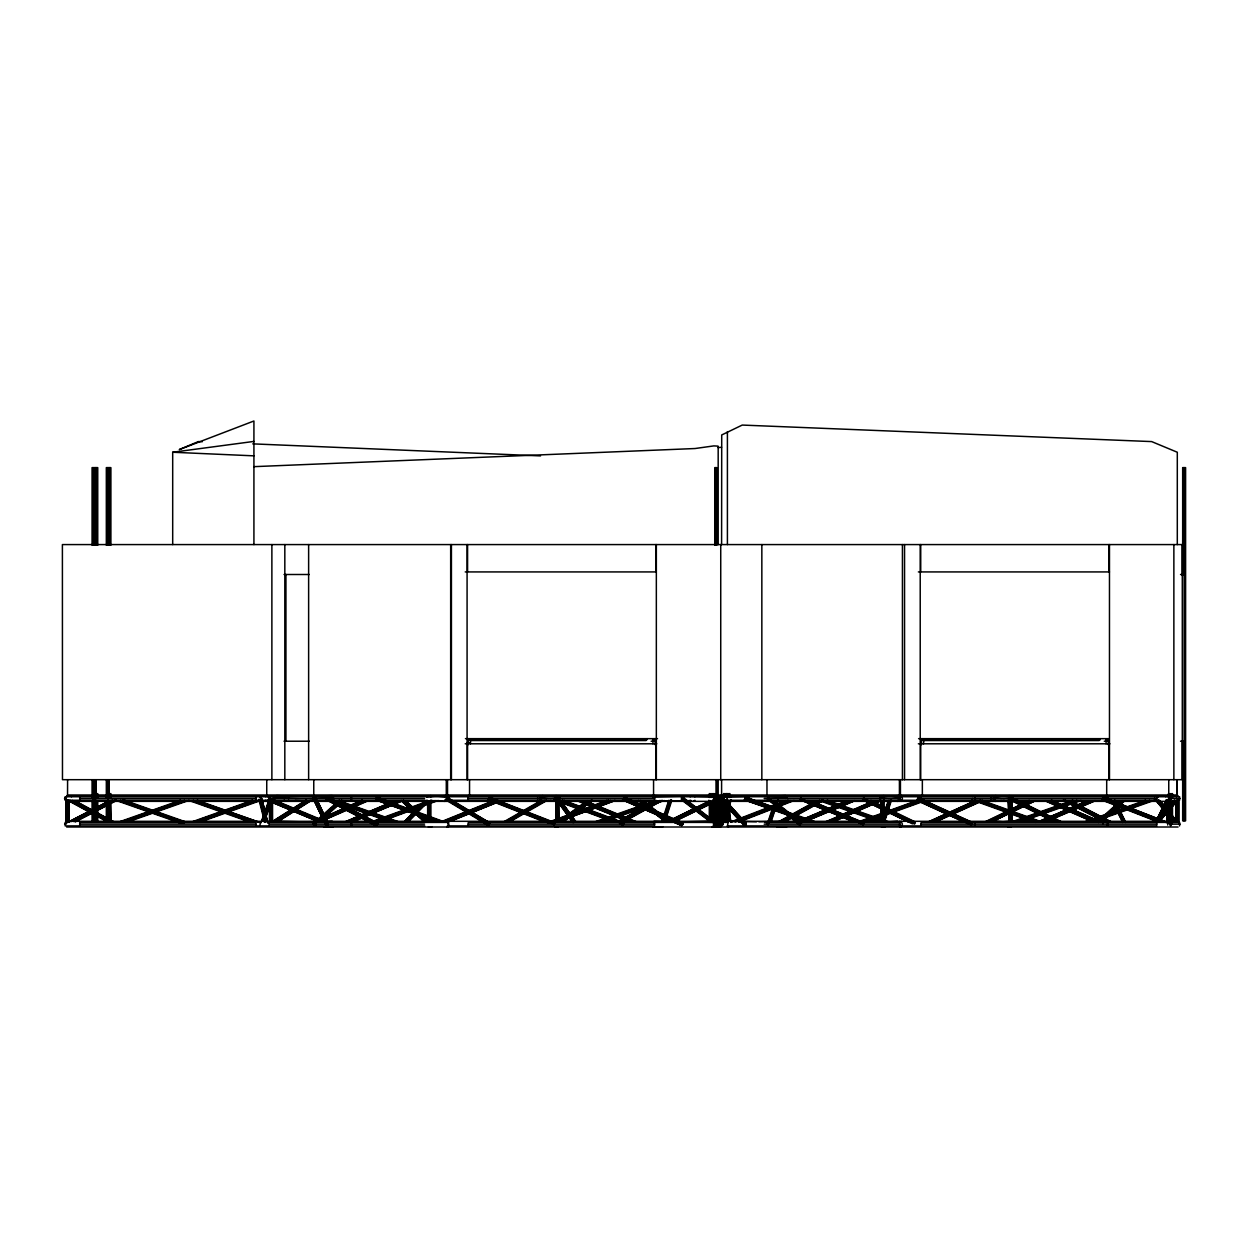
<?xml version="1.0" encoding="UTF-8"?>
<svg xmlns="http://www.w3.org/2000/svg" width="1248" height="1248" viewBox="0 0 1248 1248"><rect width="100%" height="100%" fill="white"/><g stroke="black" fill="none" stroke-linecap="round" stroke-linejoin="round"><path stroke-width="1.5" d="M721.594 544.58L721.718 434.959L742.232 425.069L1151.654 441.589L1177.301 452.244L1177.301 544.58M79.716 800.264L79.716 796.739M79.716 825.911L79.716 822.401L255.887 822.401L255.887 825.911M255.887 800.264L255.887 796.739M1167.644 825.006L1168.284 822.791M434.959 821.59L375.851 799.89L377.021 797.129L376.771 798.502M712.826 820.498L713.965 800.342M713.138 821.262L714.277 801.107M714.168 813.743L714.48 808.252M716.945 802.168L716.851 797.659L715.135 797.129L714.355 821.465M1156.709 796.739L1156.709 800.264L1107.584 800.264L1107.584 796.739M1156.709 822.401L1156.709 825.911L727.412 825.911L728.458 821.309M917.53 798.455L971.942 823.306L971.443 825.006L917.046 800.155M899.168 795.662L900.229 798.502L899.168 801.356M899.668 821.309L899.668 827.003M255.575 796.739L255.668 795.662M1102.904 824.148L1102.982 823.306M444.818 800.264L444.694 801.356L435.396 800.576M974.719 796.739L974.719 800.264M974.719 822.401L974.719 825.911M1107.584 825.911L1107.584 822.401M654.529 796.739L654.529 800.264L628.259 800.264M654.529 822.401L654.529 825.911L449.155 825.911L448.157 827.003M718.832 807.659L719.815 800.342L719.706 804.008M718.864 808.657L719.846 801.325M717.428 821.324L717.928 817.674M718.661 812.167L720.127 801.185M718.208 821.855L718.942 816.348M719.441 812.698L720.408 805.366M721.874 806.676L722.608 801.185M721.906 807.659L722.639 802.168M995.062 795.662L994.906 796.739L1009.57 795.662M853.772 821.87L800.342 799.89L801.2 797.129M864.006 822.775L862.68 825.536M921.149 796.739L920.868 798.502L1156.818 798.502M921.149 825.911L921.149 822.401L1179.594 822.401L1179.594 825.911M468.296 800.264L468.296 796.739M468.296 825.911L468.296 822.401L713.544 822.401L713.544 825.911L712.062 827.003M313.42 823.306L314.917 822.775L315.947 825.006L314.449 825.536L313.42 823.306L339.394 800.218M623.002 799.874L623.938 797.144L683.124 823.306L682.968 824.148L681.564 825.521L622.565 799.874L682.001 825.521M541.882 795.662L541.663 796.739L556.436 795.662M898.092 800.264L897.889 801.356L888.56 800.576M545.017 822.073L488.358 799.89L488.779 797.659L489.778 797.659M554.783 822.775L553.878 825.536M726.648 804.008L727.022 798.502L728.458 795.662M725.759 820.03L726.492 816.379M725.743 821.465L726.835 815.974M726.149 821.34L726.882 817.674M729.44 804.851L730.174 801.185M726.055 822.323L727.163 816.832M730.454 800.342L729.347 805.834L731.078 800.342L729.518 801.356M351.406 796.739L351.406 800.264M351.406 822.401L351.406 825.911M449.155 825.911L448.157 821.309M468.811 738.66L469.919 740.532L646.105 740.532L647.119 738.66M921.96 738.66L923.068 740.532L1099.254 740.532L1100.252 738.66M555.142 797.659L554.174 799.89M622.643 825.536L623.844 822.775L564.158 800.498M971.911 799.89L972.332 798.502M1170.265 798.502L1170.031 799.344L1169.984 797.659L1169.984 825.006L1169.282 800.342M768.347 825.536L767.239 824.148L769.174 822.775M197.324 800.327L260.676 822.775L259.709 825.536M862.618 799.843L864.084 797.176M883.366 816.005L888.014 801.341M882.929 819.156L888.748 800.826M886.376 808.486L888.124 802.994M883.288 820.981L889.684 800.826M884.083 821.496L890.479 801.341M884.052 821.824L886.376 814.492M888.108 809L891.025 799.843M884.426 822.323L891.4 800.342M661.705 822.323L663.14 817.799M664.045 814.991L668.756 800.342M664.373 815.849L669.084 801.185M665.168 816.379L670.457 799.89M666.104 816.379L671.393 799.89M666.26 817.674L671.814 800.342M712.062 801.356L714.106 798.502L712.062 795.662M269.069 825.911L269.069 822.401M269.069 796.739L269.069 800.264L65.177 800.264L64.6 798.502L65.177 796.739L1179.594 796.739L1179.594 800.264M424.741 825.911L65.177 825.911L65.177 822.401L66.721 822.401M716.461 795.662L718.52 798.502L716.461 801.356M716.461 821.309L718.52 824.148L716.461 827.003M1169.033 795.662L1170.53 796.739L1170.53 800.264L1171.732 798.502L1171.17 796.739M967.621 821.309L1169.033 821.309L1170.53 822.401L1170.53 825.911L1171.732 824.148L1171.17 822.401M722.732 816.036L724.573 810.545M726.835 804.008L728.052 800.342M722.202 819.218L726.508 806.395M722.53 821.059L727.444 806.395M723.419 821.761L728.239 806.879M729.565 803.431L730.782 799.765M723.715 822.323L727.397 811.325M767.239 824.148L774.275 803.15M768.238 822.775L775.632 800.795M769.798 820.95L776.584 800.795M770.531 821.87L777.941 799.89M770.905 822.323L778.315 800.342M721.11 825.536L721.11 797.129L720.049 798.502L720.049 824.148L721.11 825.536L723.122 824.148L723.122 802.168M717.148 824.148L715.572 822.822L714.386 824.975L716.087 825.536L717.148 824.148L717.148 798.502L716.087 799.89L714.074 798.502L718.52 798.502M720.049 824.148L721.11 822.775L723.122 824.148M788.096 815.272L744.432 799.89L745.415 797.129L772.699 806.738M745.415 797.129L792.527 814.32M261.066 822.323L268.882 800.342M261.877 821.137L269.038 800.982M262.142 821.215L264.092 815.724M266.042 810.233L268.648 802.901M262.798 821.137L264.092 817.471M265.403 813.805L269.958 800.982M263.624 821.59L270.785 801.434M265.184 818.017L271.05 801.528M265.34 818.657L271.705 801.076M744.432 799.89L788.284 814.741M267.01 821.34L261.706 798.502L259.756 797.129M260.66 822.775L197.168 800.857M317.6 801.076L328.302 823.306L327.397 825.536L325.744 825.006L313.17 798.502L314.293 797.129L316.196 798.502M325.744 825.006L325.853 823.306L328.302 823.306M720.548 797.659L720.314 799.344L743.636 824.99L745.961 824.99L746.21 823.321L722.873 797.659L720.548 797.659L743.886 823.321L743.636 824.99M768.113 799.89L767.395 798.502L768.565 797.129M800.358 825.536L799.64 824.148L801.653 822.775M1156.662 819.889L1165.804 801.076M1157.255 819.031L1166.396 800.218M1157.38 819.359L1166.521 800.561M1157.598 819.874L1166.755 801.06M1159.236 818.688L1167.551 801.59M1159.33 820.388L1167.644 803.291M1160.281 819.031L1166.1 807.05M1160.047 819.874L1166.708 806.192M325.9 798.502L327.709 797.129L377.114 822.775L377.551 824.148L375.757 825.536L326.336 799.89L325.9 798.502L375.32 824.148L375.757 825.536M375.32 824.148L377.114 822.775M265.84 796.739L266.401 795.662M267.088 801.356L267.649 800.264M447.158 800.748L488.264 825.412L488.935 824.148L446.222 798.502M447.018 797.254L489.762 822.9L488.264 825.412M681.502 799.843L683.03 799.328L682.984 797.176L681.455 797.675L681.502 799.843L709.831 821.48M715.634 825.49L716.836 823.337L683.467 797.675M539.198 796.739L539.9 795.662M540.774 801.356L541.476 800.264M1171.076 803.369L1173.541 800.514M1165.57 809.968L1168.034 807.113M1162.294 814.18L1167.223 808.486M1170.92 804.211L1174.618 799.937M1160.219 817.877L1166.381 810.748M1171.31 805.054L1175.008 800.779M1159.782 819.811L1165.944 812.698M1170.874 806.988L1175.803 801.294M1161.482 818.454L1166.412 812.76M1171.342 807.05L1175.039 802.776M1159.439 821.246L1166.833 812.698M1171.763 806.988L1176.692 801.294M1160.094 820.716L1166.256 813.602M1171.186 807.893L1174.883 803.618M445.926 796.739L446.924 795.662L448.297 798.502L446.909 801.356L445.926 800.264M448.157 801.356L449.155 800.264L624.515 800.264M537.467 796.739L538.465 795.662M539.698 801.356L540.696 800.264M990.6 796.739L991.614 795.662M993.845 800.264L992.846 801.356L991.848 800.264M444.647 796.739L445.661 795.662M446.909 827.003L448.297 824.148L446.909 821.309M991.848 796.739L992.862 795.662L993.845 796.739M994.094 801.356L995.108 800.264M901.056 801.356L902.444 798.502L901.056 795.662M901.056 827.003L902.444 824.148L901.056 821.309M729.752 801.356L730.798 800.264M403.978 821.98L411.965 813.883M414.617 811.169L425.256 800.374M404.586 821.465L424.523 801.216M405.21 821.449L411.856 814.71M414.508 812.011L425.147 801.2M405.444 821.465L425.381 801.216M406.224 821.98L427.502 800.374M409.079 820.092L414.398 814.694M417.05 811.996L427.69 801.2M407.987 821.449L427.924 801.2M408.611 821.449L429.14 800.686M1103.95 815.615L1115.353 805.35M1117.397 803.54L1120.252 800.982M1098.1 821.59L1100.939 819.031M1105.229 815.178L1115.431 806.099M1118.052 803.634L1120.891 801.076M1098.49 822.448L1101.329 819.874M1105.619 816.036L1115.587 807.05M1118.442 804.492L1122.716 800.639M1100.689 821.683L1108.052 815.178M1110.673 812.713L1123.715 801.076M1104.418 819.125L1108.692 815.272M1110.751 813.462L1124.994 800.639M313.264 824.148L335.119 804.82M313.669 825.006L341.671 800.218M318.973 821.59L342.061 801.076M319.644 821.683L343.356 800.639M470.917 740.532L471.728 739.814M924.066 740.532L924.862 739.814M718.801 817.362L720.923 824.694L716.82 811.325M426.566 796.739L427.939 795.662M429.624 801.356L430.981 800.264M555.641 796.739L556.998 795.662M1008.774 796.739L1010.147 795.662M1013.189 800.264L1011.832 801.356L1011.816 821.465M879.7 796.739L881.072 795.662M882.757 801.356L884.13 800.264M284.201 796.739L285.589 795.662M287.305 801.356L288.694 800.264M327.709 799.36L326.336 799.89M274.56 795.662L273.078 796.739L332.374 795.662M708.77 796.739L710.237 795.662L652.579 796.739M727.693 795.662L726.227 796.739L785.834 795.662M428.36 795.662L426.863 796.739L444.538 795.662L444.818 796.739L430.186 795.662M559.759 800.264L558.262 801.356L547.654 800.623M881.494 795.662L880.012 796.739L897.64 795.662M1012.892 800.264L1011.41 801.356L1000.724 800.623M1171.856 796.739L1173.338 795.662M66.721 796.739L68.219 795.662M268.601 796.739L270.098 795.662M690.113 796.739L691.595 795.662M693.451 801.356L694.933 800.264M713.123 796.739L714.62 795.662L719.191 796.739M721.812 796.739L723.31 795.662M725.15 801.356L726.648 800.264M744.822 796.739L746.32 795.662M748.16 801.356L749.658 800.264M1165.679 796.739L1167.176 795.662M557.856 821.824L587.278 800.639M557.887 822.292L587.293 801.107M569.587 814.476L574.236 811.138M583.518 804.445L586.607 802.214M559.806 821.917L578.386 808.548M581.49 806.317L589.228 800.732M561.943 821.558L591.349 800.374M564.346 820.451L579.821 809.297M582.925 807.066L592.207 800.374M562.489 822.026L579.524 809.749M582.613 807.518L591.911 800.826M562.832 822.026L579.852 809.749M582.941 807.518L592.238 800.826M67.049 822.775L66.284 823.306L66.284 799.36L67.049 799.89M258.913 799.36L261.394 799.36M743.886 823.321L746.21 823.321M271.877 821.792L305.932 800.249M271.502 822.307L306.587 800.249M278.054 819.031L284.544 814.928M299.146 805.693L302.39 803.634M273.234 822.307L307.289 800.764M275.324 822.104L309.395 800.561M277.009 821.902L311.08 800.358M310.721 800.857L278.273 821.387L303.139 821.824M503.615 821.933L540.119 801.029M505.487 821.465L542.116 800.576M506.158 822.26L544.237 800.405M508.248 822.089L523.146 813.54M526.25 811.637L546.328 800.233M510.104 821.621L546.53 800.732M617.292 821.855L640.458 809.032M618.493 821.465L641.644 808.642M618.025 821.855L621.332 820.03M624.64 818.189L641.176 809.032M620.116 821.402L623.423 819.577M626.73 817.736L644.92 807.659M628.664 816.894L631.972 815.053M620.537 822.26L645.341 808.517M650.302 805.771L655.543 803.088M622.892 821.87L646.058 809.047M649.366 807.206L662.142 800.28M630.24 818.204L646.776 809.047M650.083 807.206L661.674 800.795M778.393 821.855L815.022 801.7M779.111 821.855L817.409 800.795M791.232 815.911L799.547 811.325M781.482 821.465L819.796 800.405M783.572 821.402L821.87 800.342M783.541 822.26L814.008 805.381M816.847 803.93L823.508 800.28M786.412 820.95L814.726 805.381M818.064 803.54L823.056 800.795M68.484 821.933L92.43 809.546M95.862 807.784L106.127 802.48M68.968 821.933L106.61 802.48M69.997 821.558L92.243 810.061M95.659 808.298L105.924 802.979M71.261 821.558L112.32 800.327M73.445 821.496L92.258 811.777M95.675 809.999L105.94 804.695M109.372 802.932L114.504 800.28M79.201 818.797L87.75 814.367M109.996 802.87L115.128 800.218M75.317 821.449L92.43 812.604M95.176 811.34L116.376 800.218M75.13 821.948L92.243 813.103M95.659 811.34L105.924 806.036M109.34 804.258L116.189 800.732M666.65 821.948L708.677 801.434M672.391 819.39L707.413 802.292M673.436 819.047L710.221 801.091M674.716 819.047L678.226 817.331M686.977 813.056L693.982 809.64M675.34 819.031L708.63 802.776M685.682 814.757L689.177 813.041M674.045 820.716L709.082 803.618M676.369 820.373L709.66 804.133M676.868 820.373L710.143 804.133M984.734 821.995L1005.42 812.074M1011.941 808.766L1029.226 800.483M986.435 821.683L1005.124 812.573M1011.925 809.266L1018.727 805.958M1023.828 803.478L1027.229 801.824M987.168 821.683L1007.573 811.746M1010.974 810.092L1029.678 800.998M989.321 821.668L1031.831 800.982M999.055 817.534L1007.557 813.384M1014.359 810.077L1021.16 806.77M991.302 821.668L1008.306 813.384M1011.707 811.73L1033.812 800.982M994.406 820.513L1009.71 813.072M1013.111 811.418L1025.014 805.631M1028.414 803.977L1035.216 800.654M991.302 822.167L1008.29 813.899M1013.392 811.418L1035.497 800.654M927.997 821.98L975.967 800.342M928.543 821.98L944.533 814.772M949.868 812.354L972.956 801.949M929.495 821.699L975.686 800.857M932.693 820.903L938.028 818.501M950.461 812.885L954.018 811.278M931.367 821.746L947.357 814.538M950.914 812.932L977.558 800.904M933.566 821.792L977.98 801.762M935.953 821.512L980.351 801.481M938.262 820.716L948.917 815.911M954.252 813.509L980.897 801.481M312.624 822.011L320.143 818.906M325.4 816.566L344.666 808.018M349.424 805.693L362.185 800.249M328.162 815.537L342.186 809.312M350.938 805.428L357.958 802.324M320.705 819.421L348.754 806.988M352.248 805.428L362.762 800.764M321.142 820.264L364.946 800.842M333.965 814.897L346.226 809.453M356.741 804.788L363.745 801.684M324.761 819.562L366.818 800.904M325.775 819.312L350.813 808.423M354.307 806.863L368.332 800.654M825.115 822.011L839.686 815.802M842.774 814.242L869.716 802.589M826.691 821.761L839.062 816.317M844.35 813.977L869.092 803.104M827.876 821.761L870.262 803.104M853.336 810.935L858.64 808.61M830.06 821.824L877.75 800.842M837.876 818.782L843.164 816.442M846.706 814.897L850.231 813.337M855.535 811.013L862.602 807.893M866.128 806.348L871.432 804.008M831.979 821.886L879.668 800.904M834.881 820.856L843.71 816.972M847.236 815.412L871.978 804.539M875.503 802.979L880.807 800.654M833.555 821.636L872.414 804.539M875.956 802.979L881.26 800.654M1037.572 822.026L1087.133 800.904M1038.086 822.026L1046.932 818.251M1050.473 816.738L1064.638 810.701M1068.179 809.203L1073.483 806.941M1077.024 805.428L1085.885 801.653M1039.085 821.792L1088.646 800.67M1052.828 816.52L1056.37 815.006M1061.674 812.744L1065.215 811.231M1077.601 805.958L1082.921 803.681M1040.941 821.886L1067.492 810.576M1071.034 809.063L1090.502 800.764M1043.125 821.995L1092.702 800.873M1045.481 821.761L1095.042 800.639M1047.758 821.012L1070.784 811.2M1074.31 809.687L1095.557 800.639M344.635 822.026L357.084 816.738M360.625 815.225L394.384 800.904M345.15 822.026L394.898 800.904M346.164 821.792L356.819 817.268M360.376 815.755L387.02 804.445M347.506 821.792L388.362 804.445M391.919 802.932L397.238 800.67M349.69 821.886L399.438 800.764M378.643 809.921L382.2 808.408M387.535 806.146L391.092 804.632M351.577 821.995L401.31 800.873M354.354 821.012L361.468 817.986M365.009 816.473L391.654 805.163M396.989 802.901L402.324 800.639M353.09 821.761L361.967 817.986M365.524 816.473L402.823 800.639M803.509 819L825.022 809.952M828.61 808.439L833.992 806.177M837.58 804.679L844.756 801.653M798.626 821.262L847.049 800.904M797.893 821.792L801.481 820.279M805.069 818.782L824.788 810.482M828.376 808.969L833.758 806.707M839.14 804.445L846.316 801.419M799.188 821.792L826.082 810.482M829.67 808.969L849.404 800.67M801.388 821.886L837.252 806.801M840.84 805.288L851.604 800.764M812.76 817.456L818.142 815.194M821.73 813.696L825.318 812.183M845.036 803.884L850.418 801.622M808.673 819.718L853.507 800.873M809.734 819.499L831.262 810.451M834.834 808.938L840.216 806.676M843.804 805.163L854.568 800.639M808.439 820.248L855.067 800.639M440.357 822.058L493.256 800.686M441.948 821.886L493.069 801.216M450.138 819.031L466.003 812.62M471.292 810.482L485.394 804.773M443.836 822.011L493.21 802.074M450.544 819.874L455.832 817.736M446.004 822.151L497.141 801.497M450.668 820.732L496.517 802.199M448.297 821.964L497.656 802.027M450.497 821.262L498.092 802.027M730.454 822.089L785.912 800.608M732.248 821.917L768.456 808.064M776.786 804.586L788.065 800.436M734.994 822.073L770.624 808.205M777.754 805.444L790.218 800.592M745.337 818.766L770.281 809.063M780.967 804.898L791.669 800.732M738.8 821.527L772.652 808.361M779.782 805.584L792.246 800.732M738.8 822.058L772.668 808.891M776.225 807.503L794.04 800.561M548.636 822.104L567.029 815.35M574.018 812.651L606.653 800.498M550.415 821.948L566.732 815.88M573.986 813.181L608.431 800.358M551.101 821.948L556.546 819.92M561.99 817.908L567.434 815.88M594.625 805.756L603.689 802.386M552.443 822.136L565.126 817.409M570.57 815.381L583.268 810.654M586.888 809.312L610.459 800.53M560.071 820.279L563.69 818.938M567.325 817.58L612.643 800.701M568.012 817.58L584.329 811.512M598.837 806.114L613.345 800.701M565.906 818.782L614.858 800.561M566.171 818.782L586.108 811.356M591.552 809.328L595.171 807.986M598.806 806.629L615.124 800.561M372.388 821.465L424.538 802.386M372.419 821.995L423.088 803.572M426.676 802.261L432.042 800.28M376.865 821.527L407.332 810.342M414.492 807.706L421.652 805.085M425.24 803.759L434.195 800.483M381.982 820.404L385.554 819.094M389.142 817.768L408.845 810.529M430.342 802.651L435.724 800.67M378.908 821.714L409.36 810.529M412.932 809.219L436.223 800.67M380.718 821.59L409.391 811.06M414.57 809.094L438.048 800.545M857.454 822.12L868.452 818.173M871.962 816.863L884.785 812.261M890.089 810.28L917.296 800.42M859.342 821.995L870.23 818.048M873.85 816.722L884.738 812.776M890.183 810.81L919.199 800.28M863.242 821.527L921.274 800.483M865.394 821.714L872.976 819.094M876.268 817.768L881.712 815.802M887.156 813.821L920.135 801.98M867.5 821.59L873.07 819.608M876.564 818.298L882.008 816.317M885.628 815.006L891.197 813.041M894.707 811.715L922.038 801.856M193.003 821.496L252.392 800.327M221.957 811.762L193.159 822.026L220.272 812.401M252.548 800.857L225.545 810.482L249.07 802.136M197.044 821.59L256.433 800.436M199.165 821.808L258.554 800.639M204.672 819.874L224.468 812.822M229.866 810.904L258.664 800.639M201.178 821.683L224.624 813.353M228.181 812.074L260.614 800.53M120.292 821.496L180.336 800.327M120.479 822.026L149.588 811.762M153.223 810.482L180.523 800.857M124.426 821.59L184.454 800.436M126.547 821.808L152.006 812.822M155.641 811.543L186.576 800.639M128.544 821.683L152.194 813.353M155.828 812.074L188.588 800.53M595.998 821.496L656.042 800.327M596.185 822.026L639.85 806.629M643.484 805.35L656.23 800.857M600.132 821.59L660.161 800.436M602.254 821.808L662.282 800.639M604.25 821.683L642.455 808.22M646.09 806.941L664.295 800.53M1012.736 821.496L1021.831 818.282M1025.466 817.003L1072.765 800.327M1012.924 822.026L1072.952 800.857M1016.855 821.59L1058.71 806.848M1062.344 805.553L1076.899 800.436M1018.976 821.808L1026.262 819.234M1029.896 817.955L1079.021 800.639M1020.989 821.683L1081.018 800.53M1085.51 821.496L1145.524 800.327M1085.682 822.026L1089.332 820.732M1092.967 819.452L1145.711 800.857M1093.264 820.31L1149.658 800.436M1095.385 820.513L1126.32 809.624M1129.939 808.33L1151.779 800.639M1097.398 820.404L1153.776 800.53M720.58 796.739L725.15 795.662L726.648 796.739M716.789 797.753L720.392 797.254M716.789 823.399L720.392 822.9M717.304 825.162L720.923 824.663M172.692 544.58L172.692 452.244L253.921 441.418M718.177 544.58L718.177 447.626L721.594 447.268M711.844 796.739L722.514 795.662M713.076 801.356L720.361 800.623M713.076 827.003L720.361 826.27M551.21 800.576L541.882 801.356L541.663 800.264M1004.359 800.576L995.062 801.356L994.906 800.264M549.042 821.855L556.436 821.309M1002.238 821.855L1009.57 821.309M883.272 801.232L892.117 800.623M881.494 827.003L885.035 826.753M430.139 801.232L439.062 800.623M428.36 827.003L431.917 826.753M439.234 821.636L444.538 821.309M888.826 821.855L897.64 821.309M253.921 466.658L695.042 448.531L713.856 445.895L718.052 446.129L718.177 447.626M653.188 801.356L691.517 800.608M653.188 827.003L662.766 826.816M305.604 821.792L317.07 821.59M326.633 821.418L332.374 821.309M683.342 821.824L710.237 821.309M758.909 821.792L781.997 821.371M465.223 571.927L656.339 571.927M918.356 571.927L1109.472 571.927M284.045 574.501L309.317 574.501M1180.53 574.501L1184.134 574.501M465.442 738.66L657.509 738.66M918.575 738.66L1108.598 738.66M466.892 739.081L470.262 739.081M652.548 739.081L654.046 739.081M1105.697 739.081L1107.194 739.081M469.123 739.814L646.838 739.814M922.256 739.814L1099.972 739.814M284.045 741.218L309.317 741.218M651.144 741.218L654.982 741.218M1104.277 741.218L1108.115 741.218M1180.53 741.218L1184.134 741.218M466.892 742.934L470.262 742.934M465.223 743.792L656.791 743.792M918.356 743.792L1109.94 743.792M1177.176 795.085L1177.176 779.688L1177.301 795.085L67.532 795.085L67.595 779.688M66.674 795.662L1178.096 795.662M64.6 798.502L66.16 798.502L66.721 800.264M79.685 798.502L255.934 798.502M269.802 798.502L314.402 798.502M315.12 798.502L424.554 798.502M468.016 798.502L654.748 798.502M764.182 798.502L900.229 798.502M1171.092 798.502L1180.156 798.502M313.404 799.36L315.058 799.89M375.851 799.89L431.933 819.749M743.48 824.148L720.158 798.502L721.843 799.859M271.534 800.264L314.262 800.264M315.666 800.264L378.425 800.264M382.278 800.264L424.741 800.264M713.544 800.264L720.517 800.264M746.741 800.264L727.412 800.264L728.458 801.356L728.426 820.732M750.594 800.264L917.327 800.264M921.149 800.264L1103.903 800.264M66.674 801.356L272.236 801.356L272.267 821.465M274.794 801.356L382.106 801.356M386.896 801.356L627.682 801.356M631.348 801.356L721.016 801.356M724.573 801.356L751 801.356M753.745 801.356L920.884 801.356M923.801 801.356L1107.803 801.356M1110.829 801.356L1169.033 801.356L1169.766 817.799M1178.096 801.356L1170.406 801.356L1170.452 814.913M723.544 820.732L726.476 820.732L726.476 801.341M1170.452 820.732L1172.496 820.732M66.674 821.309L369.626 821.309M371.873 821.309L673.312 821.309M676.307 821.309L712.062 821.309L713.544 822.401L677.009 821.73M722.514 821.309L908.638 821.309M910.962 821.309L963.815 821.309M1170.406 821.309L1178.096 821.309M314.262 822.401L267.649 822.401L261.706 798.502M315.666 822.401L370.703 822.401M374.572 822.401L447.907 822.401M717.054 822.401L727.412 822.401M764.759 822.401L900.073 822.401M489.762 822.9L446.706 797.737M683.124 823.306L676.572 820.981M64.6 824.148L66.16 824.148M79.685 824.148L255.934 824.148M269.802 824.148L314.402 824.148M315.12 824.148L424.554 824.148M468.016 824.148L654.748 824.148M714.106 824.148L718.52 824.148M764.182 824.148L900.229 824.148M920.868 824.148L1156.818 824.148M1171.092 824.148L1180.156 824.148M713.544 825.911L720.517 825.911M66.674 827.003L1178.096 827.003M787.176 796.739L729.518 795.662L730.985 796.739M653.921 795.662L713.544 796.739M731.437 821.34L756.428 821.824M653.921 821.309L673.156 821.652M757.832 800.795L771.248 801.044M776.989 801.169L786.583 801.356M333.715 796.739L276.385 795.662L277.852 796.739M294.996 800.608L304.528 800.795M308.334 800.857L331.204 801.31M776.989 826.816L786.583 827.003M323.591 826.816L333.122 827.003M202.238 441.745L198.338 441.589L179.26 449.592L253.921 420.997L253.921 544.58M252.782 443.867L540.54 455.894M172.692 452.244L253.921 455.848M995.233 795.662L1012.892 796.739L1011.41 795.662M995.233 821.309L1004.063 821.855M542.131 795.662L559.759 796.739L558.262 795.662M1007.838 826.753L1011.41 827.003M554.72 826.753L558.262 827.003M883.334 795.662L898.092 796.739L897.889 795.662M883.334 821.309L890.713 821.855M717.257 795.662L727.912 796.739M717.46 800.623L720.673 801.356M715.853 825.911L720.673 827.003M827.268 800.327L887.312 821.496M827.096 800.857L887.125 822.026M823.15 800.436L852.259 810.685M855.894 811.964L881.369 820.95M821.028 800.639L881.072 821.808M820.841 801.169L879.06 821.683M776.334 808.033L781.794 809.952M785.429 811.231L814.538 821.496M796.162 815.599L814.351 822.026M744.916 798.502L784.945 812.62M788.58 813.899L810.404 821.59M793.744 816.676L808.298 821.808M793.556 817.206L806.286 821.683M341.406 801.606L397.816 821.496M341.219 802.136L368.519 811.762M372.154 813.041L397.628 822.026M340.922 802.994L393.682 821.59M340.626 803.852L366.085 812.822M369.736 814.102L391.56 821.808M340.439 804.367L365.914 813.353M369.548 814.632L389.563 821.683M124.597 800.327L184.626 821.496M122.585 800.218L184.439 822.026M120.463 800.436L184.142 822.869M118.342 800.639L182.021 823.087M116.345 800.53L180.024 822.962M193.253 800.436L252.985 821.59M191.069 800.639L250.864 821.808M189.088 800.53L248.836 821.683M982.036 800.42L1042.361 822.12M979.961 800.28L1040.395 821.995M977.824 800.483L1038.071 822.182M975.702 800.67L1035.965 822.37M973.736 800.545L1032.174 821.59M376.802 797.129L445.084 822.12M376.459 797.659L443.274 821.995M376.1 798.502L438.781 821.527M375.866 799.36L436.753 821.714M562.38 800.358L623.875 823.306M567.138 802.386L579.79 807.097M583.409 808.454L619.585 821.948M560.352 800.53L623.657 824.148M554.564 799.36L614.25 821.636M619.663 823.649L623.282 825.006M557.497 800.701L609.96 820.279M555.719 800.561L612.05 821.48M1104.402 797.831L1166.506 822.089M1105.962 798.517L1166.287 822.089M1102.624 797.659L1168.268 823.306M1107.35 799.734L1164.134 821.917M1102.374 798.502L1160.936 821.387M1102 799.344L1158.784 821.527M1104.964 800.732L1154.634 820.154M1103.17 800.561L1158.409 822.058M489.263 797.129L553.394 822.089M500.401 801.809L551.756 821.917M488.779 797.659L554.299 823.306M488.389 798.502L553.909 824.148M494.52 801.434L526.391 813.914M529.932 815.303L542.334 820.154M488.218 799.36L548.434 822.931M812.354 801.528L862.228 822.042M810.108 800.795L863.538 822.775M807.784 800.592L862.992 823.306M800.249 798.502L862.586 824.148M806.707 801.559L812.042 803.759M815.615 805.225L824.507 808.891M828.079 810.342L833.414 812.542M836.987 814.008L845.879 817.674M800.124 799.36L855.348 822.073M802.604 800.623L852.462 821.137M588.884 802.261L617.479 813.977M620.584 815.443L637.135 822.042M589.103 802.776L635.56 821.839M589.664 803.509L598.603 807.175M602.176 808.642L609.32 811.574M620.038 815.974L634.343 821.839M581.833 800.701L633.656 821.948M603.548 810.233L608.915 812.432M579.634 800.826L631.457 822.073M578.417 800.826L583.783 803.026M587.356 804.492L614.156 815.474M617.729 816.941L626.652 820.607M576.841 800.623L613.049 815.272M616.153 816.738L629.132 821.87M268.96 797.878L323.56 820.607M269.053 798.408L323.482 821.122M268.601 798.408L319.519 819.655M268.772 799.235L323.201 821.948M268.382 800.077L321.048 822.058M269.693 800.81L317.086 820.591M268.039 800.592L317.195 821.106M267.868 800.592L317.023 821.106M623.938 797.144L682.937 822.791M628.306 799.999L631.878 801.544M637.244 803.884L644.389 806.988M647.962 808.548L653.328 810.872M656.9 812.432L660.488 813.977M665.839 816.317L673 819.421M623.969 798.502L682.968 824.148M623.548 799.344L682.547 825.006M625.95 800.904L681.564 825.521M1051.409 800.233L1100.923 821.995M1054.388 801.793L1100.377 821.995M1051.69 800.764L1099.441 821.746M1053.796 802.324L1059.1 804.648M1062.641 806.208L1066.182 807.752M1071.486 810.092L1078.553 813.197M1082.094 814.757L1087.398 817.081M1049.849 800.842L1097.6 821.824M1047.665 800.904L1095.416 821.902M1045.294 800.654L1093.045 821.652M1044.748 800.654L1090.721 820.872M918.731 797.924L971.381 821.98M918.154 797.924L970.804 821.98M961.085 818.548L966.358 820.95M917.108 799.313L971.521 824.148M937.841 808.969L943.114 811.372M951.881 815.381L964.174 820.997M917.92 800.686L963.55 821.527M917.358 800.686L964.735 822.323M870.901 800.483L915.299 821.995M870.932 800.998L915.33 822.51M873.538 802.651L890.62 810.919M899.153 815.053L912.818 821.683M863.85 798.502L915.08 823.321M863.398 799.328L914.628 824.148M866.003 800.982L908.684 821.668M862.93 799.843L912.444 823.836M864.318 800.67L908.716 822.182M1018.259 800.576L1040.863 811.684M1044.342 813.4L1061.736 821.948M1016.761 800.233L1060.238 821.605M1032.782 808.782L1039.74 812.198M1050.161 817.331L1058.866 821.605M1014.905 800.218L1058.382 821.59M1012.721 800.202L1038.804 813.025M1042.283 814.726L1056.198 821.574M1055.59 822.089L1011.332 800.202L1012.05 822.323L1012.112 814.991M1011.582 800.717L1053.328 821.231M1073.701 802.433L1101.126 816.582M1104.558 818.36L1111.406 821.886M1072.422 802.074L1110.72 821.886M1072.422 802.932L1108.411 821.496M1065.137 800.249L1106.274 821.465M1075.339 805.584L1083.904 809.999M1063.343 800.249L1105.588 821.995M1063.78 800.764L1067.196 802.542M1070.628 804.305L1096.337 817.58M1099.753 819.343L1103.185 821.106M327.023 797.129L377.551 823.306M326.321 797.659L375.742 823.306M325.915 799.36L376.444 825.536M75.083 800.842L114.083 821.902M74.552 800.842L113.552 821.902M72.244 800.436L92.586 811.418M95.987 813.259L106.158 818.75M70.075 800.342L107.375 820.498M100.121 816.738L103.506 818.563M68.234 800.249L107.234 821.309M68.468 800.748L92.196 813.587M95.597 815.412L107.468 821.824M445.77 799.282L488.576 824.928M716.321 824.148L719.191 825.911M1165.679 800.264L1167.176 801.356M70.075 795.662L71.557 796.739M1175.195 795.662L1176.677 796.739M748.16 795.662L749.658 796.739M744.822 800.264L746.32 801.356M713.123 800.264L714.62 801.356M693.451 795.662L694.933 796.739M690.113 800.264L691.595 801.356M880.012 800.264L881.494 801.356M727.693 801.356L726.227 800.264L726.976 804.008M708.77 800.264L710.237 801.356M688.272 801.84L695.854 807.659M698.896 809.999L715.572 822.822M683.483 798.502L716.851 824.148M687.523 802.339L690.55 804.679M708.755 818.672L711.781 820.997M683.03 799.328L716.399 824.975M687.071 803.166L700.705 813.665M682.282 799.843L711.095 821.995M287.305 795.662L288.694 796.739M284.201 800.264L285.589 801.356M643.952 801.154L661.144 814.616M665.59 818.111L669.146 820.966M643.984 801.793L646.948 804.118M651.394 807.628L658.804 813.446M642.595 800.842L655.933 811.325M663.343 817.159L669.271 821.824M640.708 800.53L654.046 811.013M659.974 815.677L667.399 821.512M639.85 800.842L642.814 803.166M662.08 818.329L665.059 820.654M639.943 801.044L650.317 809.203M654.763 812.713L666.619 822.042M638.492 800.53L642.938 804.024M654.794 813.353L665.168 821.512M639.085 801.044L647.993 808.049M652.439 811.543L665.777 822.042M882.757 795.662L884.13 796.739M879.7 800.264L881.072 801.356L881.088 821.465M773.807 800.623L800.795 822.136M772.964 800.623L800.81 822.775M767.785 797.659L800.03 823.306M767.395 798.502L799.64 824.148M767.52 799.36L799.765 825.006M1011.832 795.662L1013.189 796.739M558.683 795.662L560.056 796.739M429.624 795.662L430.981 796.739M426.566 800.264L427.939 801.356L427.939 821.465M714.62 795.662L715.853 796.739M406.177 801.169L418.876 812.713M423.119 816.566L428.766 821.699M405.616 801.169L419.063 813.166M421.153 815.287L428.204 821.699M406.099 802.355L410.327 806.192M423.025 817.736L425.849 820.31M403.494 800.342L416.192 811.886M420.436 815.74L427.487 822.151M402.886 801.076L414.18 811.325M417.004 813.899L425.459 821.59M404.773 803.525L410.405 808.657M416.052 813.79L423.119 820.201M401.201 800.514L413.915 812.058M416.738 814.616L425.209 822.323M401.388 800.966L409.859 808.657M415.506 813.79L423.977 821.48M729.752 795.662L730.798 796.739M727.412 825.911L728.458 827.003M994.094 795.662L995.108 796.739M444.647 800.264L445.661 801.356M990.6 800.264L991.614 801.356M539.698 795.662L540.696 796.739M537.467 800.264L538.465 801.356M448.157 795.662L449.545 798.502M722.233 797.144L745.555 822.791M733.403 809.905L722.873 797.659M735.992 812.76L746.351 824.148M721.344 797.144L744.666 822.791M722.639 799.344L727.818 805.054M723.138 801.294L729.612 808.423M732.217 811.262L745.165 825.521M720.954 799.859L740.392 821.246M1159.907 800.53L1166.911 809.078M1170.421 813.353L1177.426 821.902M1160.437 801.45L1167.442 809.999M1169.782 812.838L1175.616 819.967M1158.877 799.937L1167.052 809.905M1170.562 814.18L1176.396 821.309M1159.548 801.45L1161.888 804.289M1170.062 814.273L1174.727 819.967M1158.472 800.764L1167.816 812.152M1170.14 815.006L1175.99 822.136M1157.676 801.263L1167.02 812.666M1170.515 816.941L1174.025 821.215M1156.007 799.937L1167.691 814.18M1156.787 801.263L1167.301 814.086M1169.626 816.941L1173.136 821.215M1156.147 800.764L1161.997 807.877M1164.322 810.732L1167.832 815.006M1170.172 817.861L1173.666 822.136M327.709 797.129L328.13 798.502M561.959 802.199L575.936 821.808M563.441 804.695L575.266 821.293M561.054 801.528L575.032 821.137M565.75 809.219L567.902 812.245M572.208 818.282L574.361 821.293M560.664 802.355L574.642 821.964M558.792 801.356L573.846 822.479M558.964 802.87L572.941 822.479M558.293 802.355L566.904 814.429M569.041 817.44L572.27 821.964M540.774 795.662L541.476 796.739M539.198 800.264L539.9 801.356M267.088 795.662L267.649 796.739M265.84 800.264L266.401 801.356M1114.792 800.218L1125.821 822.448M1121.468 814.226L1124.869 821.059M1117.007 806.192L1124.635 821.59M1115.353 805.007L1123.84 822.12M1114.651 804.492L1116.352 807.908M1114.417 805.007L1122.904 822.12M1112.857 802.776L1122.794 822.448M317.834 801.918L327.709 822.448M315.229 797.129L327.569 822.775M314.293 797.129L326.633 822.775M313.498 797.659L325.853 823.306M314.122 799.89L326.461 825.536M313.17 798.502L325.51 824.148M1168.908 797.659L1168.128 799.89L1169.064 821.87M717.07 803.462L720.782 816.286M716.804 804.008L718.926 811.325M716.96 805.288L720.673 818.126M717.116 809.172L720.829 821.995M713.638 800.342L714.698 804.008M713.372 800.873L714.433 804.539M718.146 817.362L720.268 824.694M713.232 800.67L714.293 804.336M716.945 813.493L720.127 824.491M262.376 801.325L268.008 823.306M261.628 800.795L266.791 820.95M260.598 799.874L266.23 821.87M259.662 799.874L265.278 821.87M259.912 801.325L265.06 821.465M259.116 800.342L264.732 822.323M729.3 814.148L731.281 822.323M729.238 815.849L730.532 821.34M727.163 811.793L728.021 815.443M723.809 801.325L724.667 804.976M726.383 812.308L728.364 820.03M723.325 801.185L724.604 806.692M726.492 814.991L728.208 822.323M255.575 800.264L255.668 801.356M1168.986 801.185L1169.906 823.181M1168.768 811.777L1169.002 817.284M1167.176 799.89L1168.112 821.87M1166.49 801.185L1167.426 821.465L1167.504 801.185M1166.209 800.342L1167.13 822.323M1010.974 801.372L1011.254 808.688M1011.473 814.195L1011.754 821.512M1010.896 801.138L1011.676 821.293M1010.287 802.698L1010.568 810.03M1010.038 799.812L1010.896 821.792M1009.086 799.812L1009.944 821.792M1008.4 801.138L1009.18 821.293M1008.119 800.342L1008.961 822.323M558.808 802.168L558.948 820.498M558.511 801.185L558.667 821.465M557.716 799.89L557.887 821.87M556.764 799.89L556.936 821.87M556.015 801.185L556.156 821.34M555.719 800.342L555.875 822.323M1185.038 467.626L1185.038 820.732M1184.134 467.626L1184.134 820.732M1183.229 467.626L1183.229 574.33M1183.229 741.187L1183.229 820.732M1182.667 574.33L1182.667 467.626L1185.6 467.626L1185.6 820.732L1182.667 820.732L1182.667 741.187M1182.433 575.671L1182.433 544.58L62.4 544.58L62.478 779.688L1182.433 779.688L1182.433 740.828M1182.293 544.58L1182.293 779.688M1178.83 798.502L1178.83 824.148M1178.549 801.185L1178.549 821.34M1177.769 799.89L1177.769 821.87M1176.817 799.89L1176.817 821.87M1176.053 801.185L1176.053 821.34M1175.756 800.342L1175.756 818.657M1173.869 544.58L1173.869 779.688M1172.496 793.572L1172.496 797.456M1172.496 801.341L1172.496 816.847M1171.716 793.572L1171.716 797.456M1171.716 801.341L1171.716 820.732M1170.452 793.572L1170.452 797.456M1169.984 801.185L1169.984 817.674M1169.204 793.572L1169.204 797.456M1168.752 779.688L1168.752 795.085M1168.424 793.572L1168.424 797.456M1167.208 800.342L1167.208 822.323M1109.472 544.58L1109.472 779.688M1108.973 544.58L1108.973 571.927M1108.973 743.792L1108.973 779.688M1108.255 738.894L1108.255 744.713M1106.695 779.688L1106.695 795.085M1106.087 738.66L1106.087 743.792M1012.112 800.342L1012.112 811.325M1011.052 799.89L1011.052 809.047M923.614 738.66L923.614 743.792M922.35 779.688L922.35 795.085M921.445 738.894L921.445 744.713M920.728 544.58L920.728 571.927M920.728 743.792L920.728 779.688M920.213 544.58L920.213 779.688M904.55 544.58L904.55 779.688M902.429 544.58L902.429 779.688M900.432 779.688L900.432 795.085M899.418 779.688L899.418 795.085M883.865 800.342L883.865 822.323M883.568 801.185L883.568 821.465M882.804 800.795L882.804 806.286M882.804 809.952L882.804 820.934M881.852 800.795L881.852 820.934M880.792 800.342L880.792 822.323M766.974 779.688L766.974 795.085M761.842 544.58L761.842 779.688M729.893 793.572L729.893 797.456M729.893 801.341L729.893 820.732L726.96 820.732L726.96 801.341M729.331 793.572L729.331 797.456M729.331 801.341L729.331 820.732M728.426 793.572L728.426 797.456M727.412 431.636L727.412 544.58M727.522 793.572L727.522 797.456M727.522 801.341L727.522 820.732M726.96 793.572L726.96 797.456M726.476 793.572L726.476 797.456M725.915 793.572L725.915 797.456M725.915 801.341L725.915 820.732M725.01 793.572L725.01 797.456M725.01 803.275L725.01 811.028M725.01 814.913L725.01 820.732M724.105 793.572L724.105 797.456M724.105 801.341L724.105 814.913M723.544 793.572L723.544 797.456M723.544 801.341L723.684 815.443M722.842 801.185L722.842 825.006M722.062 800.795L722.062 825.536M721.594 779.688L721.594 795.085M720.736 544.58L720.736 779.688M720.346 797.659L720.346 825.006M718.645 799.89L718.645 807.206M718.177 779.688L718.177 795.085M717.694 799.89L717.694 807.206M716.789 545.236L716.789 467.626L714.745 467.626L714.745 545.236M716.789 779.984L716.851 825.006M716.009 467.626L716.009 545.236M716.009 779.984L716.087 825.536M715.135 797.129L715.135 825.536M714.745 793.572L714.745 797.456M714.074 798.502L714.074 820.498M713.497 793.572L713.497 797.456M713.497 801.341L713.497 814.913M712.717 793.572L712.592 797.456M712.717 801.341L712.592 820.732M711.329 793.572L711.329 797.456M711.329 801.341L711.329 820.732M710.081 793.572L710.081 797.456M710.081 801.341L710.081 818.797M709.301 793.572L709.301 797.456M709.301 801.341L709.301 820.732M656.339 544.58L656.339 779.688M655.84 544.58L655.84 571.927M655.84 743.792L655.84 779.688M655.122 738.894L655.122 744.713M653.562 779.688L653.562 795.085M652.938 738.66L652.938 743.792M470.48 738.66L470.48 743.792M469.544 779.688L469.544 795.085M468.296 738.894L468.296 744.713M467.579 544.58L467.579 571.927M467.579 743.792L467.579 779.688M467.08 544.58L467.08 779.688M451.417 544.58L451.417 779.688M450.668 544.58L450.668 779.688M447.533 779.688L447.533 795.085M446.285 779.688L446.285 795.085M430.732 800.342L430.732 822.323M430.435 801.185L430.435 821.465M429.655 800.795L429.655 820.934M428.719 800.795L428.719 820.934M427.643 802.168L427.643 822.323M313.763 779.688L313.763 795.085M308.63 544.58L308.63 779.688M285.932 574.501L285.932 741.218M284.825 544.58L284.825 779.688M272.548 802.168L272.548 822.323M271.877 544.58L271.877 779.688M271.487 801.715L271.487 821.87M270.535 802.62L270.535 820.934M269.771 804.976L269.771 821.465M269.474 807.659L269.474 822.323M266.744 779.688L266.744 795.085M110.854 545.236L110.854 467.626L106.33 467.626L106.33 545.236M110.854 793.572L110.854 797.456M110.854 801.341L110.854 820.732L110.292 803.275M110.292 467.626L110.292 545.236M110.292 793.572L110.292 797.456M109.387 467.626L109.387 545.236M109.387 793.572L109.387 797.456M109.387 803.275L109.387 820.732M109.247 467.626L109.247 545.236M109.247 779.984L109.247 797.456M109.247 801.341L109.247 820.732L106.33 820.732L106.33 801.341M108.685 467.626L108.685 545.236M108.685 779.984L108.685 797.456M108.685 801.341L108.685 820.732M107.78 467.626L107.78 545.236M107.78 779.984L107.78 820.732M106.876 467.626L106.876 545.236M106.876 779.984L106.876 797.456M106.876 801.341L106.876 820.732M106.33 779.984L106.33 797.456M97.75 545.236L97.75 467.626L92.071 467.626L92.071 545.236M97.75 793.572L97.75 797.456M97.75 801.341L97.75 820.732L92.071 820.732L92.071 801.341M96.97 467.626L96.97 545.236M96.97 793.572L96.97 797.456M96.97 801.341L96.97 820.732M96.143 467.626L96.143 545.236M96.143 779.984L96.143 797.456M96.143 801.341L96.143 820.732M95.706 467.626L95.706 545.236M95.706 793.572L95.706 797.456M95.706 801.341L95.706 807.16M95.706 811.028L95.706 820.732M95.363 467.626L95.363 545.236M95.363 779.984L95.363 820.732M94.099 467.626L94.099 545.236M94.099 779.984L94.099 820.732M92.851 467.626L92.851 545.236M92.851 779.984L92.851 820.732M92.071 779.984L92.071 797.456M69.061 800.342L69.061 822.323M68.78 801.185L68.78 821.465M68 800.795L68 820.934M67.049 800.795L67.049 820.934M65.988 798.502L65.988 822.323M1155.586 795.662L1154.462 796.739L1155.57 795.662M1158.082 800.264L1156.974 801.356L1158.144 800.264M1158.144 796.739L1156.99 795.662L1158.082 796.739M1155.57 801.356L1154.416 800.264L1155.586 801.356M1170.281 824.148L1169.984 823.306L1170.281 824.148"/></g></svg>
